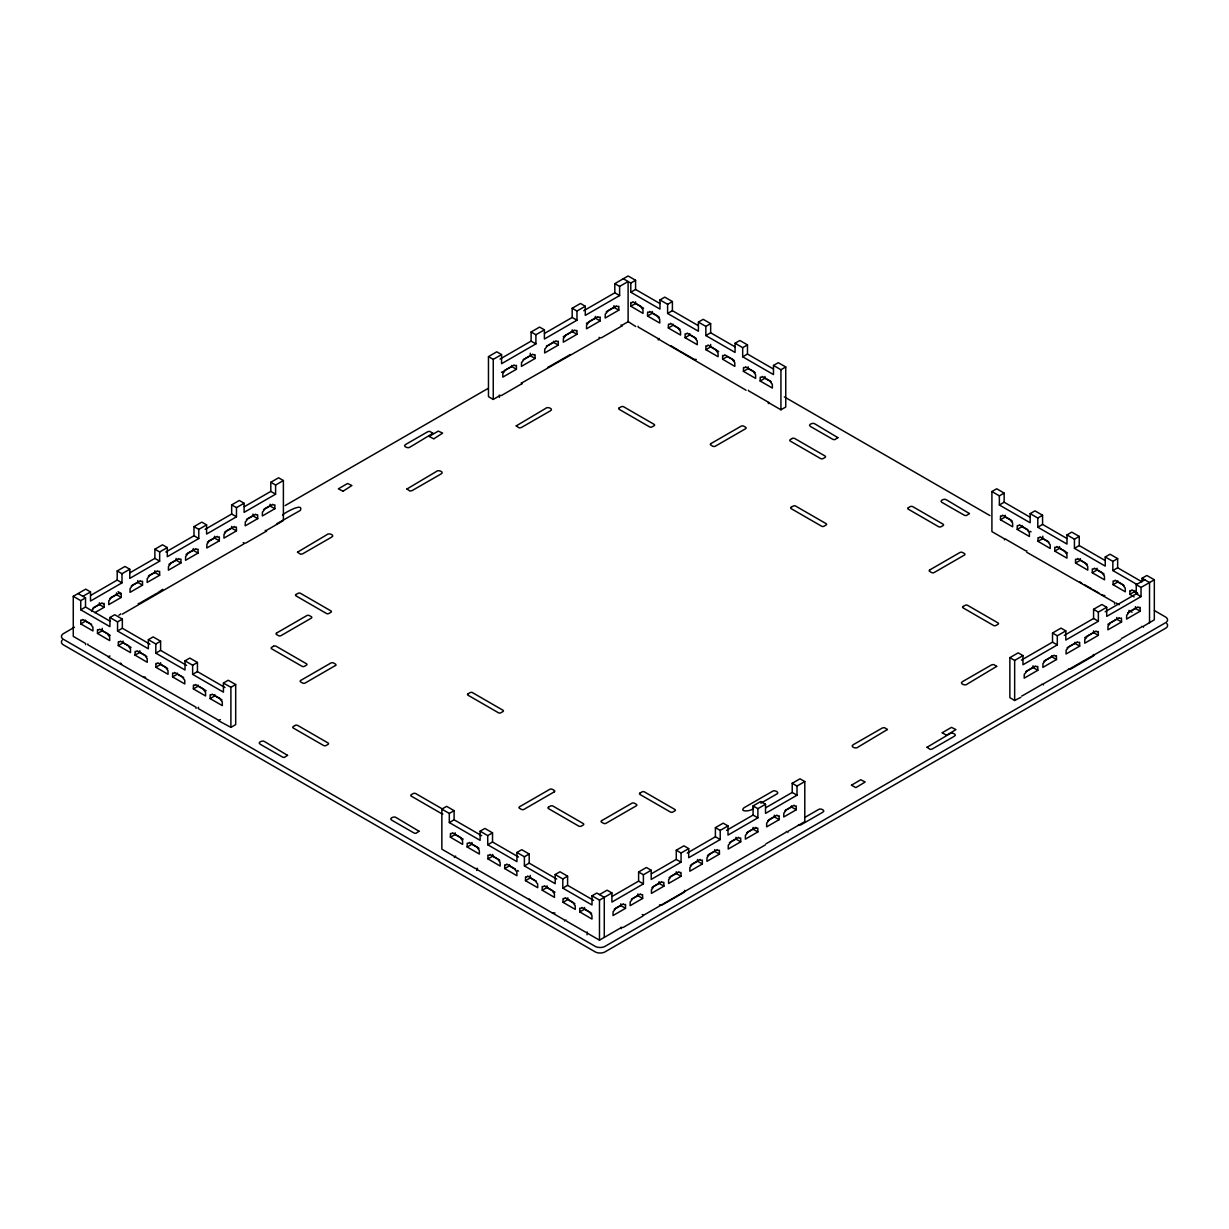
<?xml version="1.0" encoding="UTF-8"?>
<svg xmlns="http://www.w3.org/2000/svg" width="1229" height="1229" viewBox="0 0 1229 1229"><rect width="100%" height="100%" fill="white"/><g stroke="black" fill="none" stroke-linecap="round" stroke-linejoin="round"><path stroke-width="1.5" d="M92.805 608.294L99.334 604.53L99.334 602.794M94.848 612.656L104.127 607.295L104.127 603.393A4.025 2.32 -60 0 1 103.497 603.623L102.56 603.5A4.317 2.489 -60 0 1 102.053 602.901L93.742 607.525A4.255 2.458 -60 0 1 93.158 608.939L92.236 610.122A4.025 2.32 -60 0 1 91.683 610.567L91.591 611.443M109.934 598.4L116.463 594.652L116.463 592.9M121.256 593.515L121.164 593.546A4.025 2.32 -60 0 1 120.611 593.745L119.689 593.622A4.317 2.489 -60 0 1 119.182 593.008L110.871 597.647A4.255 2.458 -60 0 1 110.287 599.045L109.366 600.228A4.025 2.32 -60 0 1 108.813 600.674L108.736 604.637L121.256 597.417L121.256 593.515L118.045 591.656M131.211 586.125L137.725 582.362L137.74 580.61M142.533 585.127L142.518 581.225A4.025 2.32 -60 0 1 141.888 581.455L140.966 581.332A4.317 2.489 -60 0 1 140.459 580.733L132.148 585.357A4.255 2.458 -60 0 1 131.564 586.755L130.643 587.954A4.025 2.32 -60 0 1 130.09 588.399L130.013 592.363L142.533 585.127L137.725 582.362M148.34 576.232L154.854 572.468L154.869 570.732M159.647 575.249L159.647 571.331A4.025 2.32 -60 0 1 159.017 571.562L158.095 571.439A4.317 2.489 -60 0 1 157.573 570.84L149.262 575.479A4.255 2.458 -60 0 1 148.694 576.877L147.772 578.06A4.025 2.32 -60 0 1 147.219 578.506L147.127 582.469L159.647 575.249L154.854 572.468M168.941 564.341L176.131 560.194L176.146 558.442M180.924 562.959L180.924 559.057A4.025 2.32 -60 0 1 180.294 559.287L179.373 559.164A4.317 2.489 -60 0 1 178.85 558.565L170.539 563.189A4.255 2.458 -60 0 1 169.971 564.587L169.049 565.786A4.025 2.32 -60 0 1 168.496 566.231L168.404 570.195L180.924 562.959L176.131 560.194M186.055 554.463L193.26 550.3L193.276 548.564M198.053 553.065L198.053 549.163A4.025 2.32 -60 0 1 197.423 549.394L196.502 549.271A4.317 2.489 -60 0 1 195.979 548.672L187.714 553.158A4.255 2.458 -60 0 1 187.1 554.709L186.163 555.892A4.025 2.32 -60 0 1 185.625 556.338L185.533 560.301L198.053 553.065L193.26 550.3M207.332 542.173L214.537 538.025L214.553 536.274M219.33 540.791L219.33 536.889A4.025 2.32 -60 0 1 218.701 537.119L217.763 536.996A4.317 2.489 -60 0 1 217.256 536.382L208.991 540.868A4.255 2.458 -60 0 1 208.362 542.419L207.44 543.602A4.025 2.32 -60 0 1 206.902 544.048L206.81 548.011L219.33 540.791L214.537 538.025M224.461 532.28L231.667 528.132L231.667 526.381M236.46 530.897L236.367 527.041A4.025 2.32 -60 0 1 235.814 527.226L234.893 527.103A4.317 2.489 -60 0 1 234.386 526.504L226.075 531.128A4.255 2.458 -60 0 1 225.491 532.526L224.569 533.724A4.025 2.32 -60 0 1 224.016 534.169L223.939 538.133L236.46 530.897L231.667 528.132M246.415 519.606L252.944 515.842L252.944 514.106M257.737 518.623L257.644 514.751A4.025 2.32 -60 0 1 257.091 514.936L256.17 514.813A4.317 2.489 -60 0 1 255.663 514.214L247.352 518.853A4.255 2.458 -60 0 1 246.768 520.251L245.846 521.434A4.025 2.32 -60 0 1 245.293 521.879L245.216 525.843L257.737 518.623L252.944 515.842M263.544 509.728L270.057 505.964L270.073 504.213M274.85 508.729L274.85 504.827A4.025 2.32 -60 0 1 274.221 505.058L273.299 504.935A4.317 2.489 -60 0 1 272.777 504.336L264.512 508.806A4.255 2.458 -60 0 1 263.897 510.358L262.975 511.556A4.025 2.32 -60 0 1 262.422 512.001L262.33 515.965L274.85 508.729L270.057 505.964M614.223 909.322L620.737 905.558L620.753 903.822M625.53 908.339L625.53 904.421A4.025 2.32 -60 0 1 624.9 904.652L623.979 904.529A4.255 2.458 -60 0 1 623.395 903.807L615.145 908.569A4.255 2.458 -60 0 1 614.577 909.967L613.655 911.15A4.025 2.32 -60 0 1 613.102 911.595L613.01 915.559L625.53 908.339L620.737 905.558M631.353 899.444L637.866 895.68L637.866 893.929M642.659 898.445L642.567 894.574A4.025 2.32 -60 0 1 642.03 894.773L641.092 894.651A4.255 2.458 -60 0 1 640.524 893.913L632.274 898.676A4.255 2.458 -60 0 1 631.691 900.074L630.769 901.272A4.025 2.32 -60 0 1 630.216 901.717L630.139 905.681L642.659 898.445L637.866 895.68M651.938 887.553L659.143 883.39L659.143 881.654M663.937 886.155L663.844 882.299A4.025 2.32 -60 0 1 663.291 882.483L662.37 882.361A4.255 2.458 -60 0 1 661.801 881.623L653.551 886.401A4.255 2.458 -60 0 1 652.968 887.799L652.046 888.982A4.025 2.32 -60 0 1 651.493 889.427L651.416 893.391L663.937 886.155L659.143 883.39M669.068 877.66L676.257 873.512L676.273 871.76M681.066 876.277L680.974 872.406A4.025 2.32 -60 0 1 680.42 872.605L679.499 872.482A4.255 2.458 -60 0 1 678.93 871.745L670.711 876.354A4.255 2.458 -60 0 1 670.097 877.905L669.175 879.088A4.025 2.32 -60 0 1 668.622 879.534L668.545 883.497L681.066 876.277L676.257 873.512M690.345 865.385L697.534 861.222L697.55 859.47M702.343 863.987L702.327 860.085A4.025 2.32 -60 0 1 701.698 860.315L700.776 860.192A4.255 2.458 -60 0 1 700.207 859.455L691.958 864.217A4.255 2.458 -60 0 1 691.374 865.615L690.452 866.814A4.025 2.32 -60 0 1 689.899 867.259L689.822 871.223L702.343 863.987L697.534 861.222M707.474 855.492L714.663 851.328L714.679 849.592M719.457 854.109L719.38 850.238A4.025 2.32 -60 0 1 718.827 850.422L717.905 850.299A4.255 2.458 -60 0 1 717.321 849.577L709.072 854.339A4.255 2.458 -60 0 1 708.503 855.737L707.581 856.92A4.025 2.32 -60 0 1 707.028 857.366L706.936 861.329L719.457 854.109L714.663 851.328M729.427 842.817L735.941 839.054L735.956 837.302M740.734 841.819L740.657 837.948A4.025 2.32 -60 0 1 740.104 838.147L739.182 838.024A4.255 2.458 -60 0 1 738.598 837.287L730.349 842.049A4.255 2.458 -60 0 1 729.78 843.447L728.858 844.646A4.025 2.32 -60 0 1 728.305 845.091L728.213 849.055L740.734 841.819L735.941 839.054M746.556 832.924L753.07 829.16L753.085 827.424M756.311 828.131A4.255 2.458 -60 0 1 755.727 827.394L747.478 832.171A4.255 2.458 -60 0 1 746.894 833.569L745.972 834.752A4.025 2.32 -60 0 1 745.435 835.198L745.342 839.161L757.863 831.925L757.786 828.069A4.025 2.32 -60 0 1 757.233 828.254L756.311 828.131M767.833 820.649L774.347 816.886L774.347 815.134M779.14 819.651L779.14 815.749A4.025 2.32 -60 0 1 778.51 815.979L777.573 815.856A4.255 2.458 -60 0 1 777.005 815.119L768.755 819.881A4.255 2.458 -60 0 1 768.171 821.279L767.249 822.462A4.025 2.32 -60 0 1 766.696 822.908L766.619 826.871L779.14 819.651L774.347 816.886M784.947 810.756L791.476 806.992L791.476 805.932M796.269 809.757L796.177 805.901A4.025 2.32 -60 0 1 795.624 806.086L794.702 805.963A4.255 2.458 -60 0 1 794.134 805.225L785.884 809.988A4.255 2.458 -60 0 1 785.3 811.386L784.379 812.584A4.025 2.32 -60 0 1 783.825 813.03L783.749 816.993L796.269 809.757L791.476 806.992M503.798 371.02L511.633 366.488L511.648 365.428M516.426 369.253L516.426 365.351A4.732 2.735 -60 0 1 515.734 365.612L514.736 365.535A4.286 2.473 -60 0 1 514.168 364.967L505.042 370.236A4.286 2.473 -60 0 1 504.489 371.465L503.475 372.694A4.732 2.735 -60 0 1 502.876 373.17L502.784 377.134L516.426 369.253L511.633 366.488M523.201 359.82L530.298 355.719L530.313 353.261M535.107 358.484L535.014 354.613A4.732 2.735 -60 0 1 534.415 354.843L533.401 354.766A4.286 2.473 -60 0 1 532.833 354.182L523.708 359.452A4.286 2.473 -60 0 1 523.155 360.681L522.141 361.925A4.732 2.735 -60 0 1 521.542 362.386L521.449 366.365L535.107 358.484L530.298 355.719M546.398 346.424L553.496 342.323L553.511 341.263M558.289 345.088L558.289 341.186A4.732 2.735 -60 0 1 557.597 341.447L556.583 341.37A4.286 2.473 -60 0 1 556.03 340.802L546.905 346.071A4.286 2.473 -60 0 1 546.337 347.285L545.338 348.529A4.732 2.735 -60 0 1 544.739 349.005L544.647 352.969L558.289 345.088L553.496 342.323M565.063 335.655L572.161 331.553L572.176 329.802M576.954 334.319L576.954 330.417A4.732 2.735 -60 0 1 576.263 330.678L575.264 330.601A4.286 2.473 -60 0 1 574.696 330.017L565.57 335.287A4.286 2.473 -60 0 1 565.002 336.516L564.003 337.76A4.732 2.735 -60 0 1 563.404 338.221L563.312 342.2L576.954 334.319L572.161 331.553M588.245 322.259L595.358 318.157L595.358 316.406M600.151 320.923L600.136 317.021A4.732 2.735 -60 0 1 599.46 317.282L598.446 317.205A4.286 2.473 -60 0 1 597.893 316.636L588.768 321.906A4.286 2.473 -60 0 1 588.199 323.119L587.185 324.364A4.732 2.735 -60 0 1 586.586 324.84L586.494 328.804L600.151 320.923L595.358 318.157M606.174 311.905L614.024 307.388L614.024 305.637M618.817 310.154L618.817 306.236A4.732 2.735 -60 0 1 618.126 306.513L617.112 306.436A4.286 2.473 -60 0 1 616.559 305.852L607.433 311.121A4.286 2.473 -60 0 1 606.865 312.35L605.866 313.595A4.732 2.735 -60 0 1 605.267 314.056L605.175 318.034L618.817 310.154L614.024 307.388M1025.938 671.618L1033.051 667.516L1033.051 665.78M1037.844 670.297L1037.752 666.425A4.732 2.735 -60 0 1 1037.153 666.656L1036.139 666.579A4.286 2.473 -60 0 1 1035.586 665.995L1026.461 671.264A4.286 2.473 -60 0 1 1025.892 672.493L1024.878 673.722A4.732 2.735 -60 0 1 1024.279 674.199L1024.187 678.162L1037.844 670.297L1033.051 667.516M1043.867 661.279L1051.717 656.747L1051.717 655.687M1056.51 659.512L1056.418 655.656A4.732 2.735 -60 0 1 1055.819 655.871L1054.805 655.794A4.286 2.473 -60 0 1 1054.252 655.226L1045.126 660.495A4.286 2.473 -60 0 1 1044.558 661.709L1043.559 662.953A4.732 2.735 -60 0 1 1042.96 663.43L1042.868 667.393L1056.51 659.512L1051.717 656.747M1067.049 647.883L1074.899 643.351L1074.914 642.291M1079.692 646.131L1079.6 642.26A4.732 2.735 -60 0 1 1079.001 642.49L1078.002 642.414A4.286 2.473 -60 0 1 1077.434 641.83L1068.308 647.099A4.286 2.473 -60 0 1 1067.755 648.328L1066.741 649.557A4.732 2.735 -60 0 1 1066.142 650.033L1066.05 653.997L1079.692 646.131L1074.899 643.351M1084.669 637.713L1093.564 632.582L1093.58 630.83M1086.421 637.544L1085.407 638.788A4.732 2.735 -60 0 1 1084.808 639.264L1084.715 643.228L1098.357 635.347L1098.265 631.491A4.732 2.735 -60 0 1 1097.666 631.706L1096.667 631.629A4.286 2.473 -60 0 1 1096.099 631.061L1086.974 636.315A4.286 2.473 -60 0 1 1086.421 637.544M1107.867 624.332L1116.762 619.186L1116.777 617.45M1121.555 621.966L1121.462 618.095A4.732 2.735 -60 0 1 1120.863 618.31L1119.849 618.248A4.286 2.473 -60 0 1 1119.296 617.665L1110.171 622.934A4.286 2.473 -60 0 1 1109.603 624.163L1108.604 625.392A4.732 2.735 -60 0 1 1108.005 625.868L1107.913 629.832L1121.555 621.966L1116.762 619.186M1127.577 612.948L1135.427 608.416L1135.442 606.665M1140.22 611.182L1140.128 607.326A4.732 2.735 -60 0 1 1139.529 607.541L1138.515 607.464A4.286 2.473 -60 0 1 1137.962 606.896L1128.836 612.15A4.286 2.473 -60 0 1 1128.268 613.379L1127.27 614.623A4.732 2.735 -60 0 1 1126.67 615.099L1126.578 619.063L1140.22 611.182L1135.427 608.416M162.72 589.336L157.988 592.608M621.982 326.253L621.982 325.27L628.111 321.721L628.111 281.518L619.616 286.418L619.616 295.559L585.281 315.377L585.281 306.251L576.969 311.045L576.969 320.216L544.401 339.02L544.401 329.848L535.905 334.749L535.905 343.89L501.57 363.707L501.57 354.582L496.777 351.801L488.466 356.61L488.466 396.66L493.259 399.425L499.42 395.846L499.42 397.351M1143.385 627.282L1143.385 626.298L1154.323 619.831L1154.323 579.781L1141.034 587.447L1141.034 596.587L1106.699 616.405L1106.699 607.28L1098.373 612.073L1098.373 621.244L1065.804 640.048L1065.804 630.876L1057.309 635.792L1057.309 644.918L1022.974 664.751L1022.974 655.61L1018.18 652.845L1009.869 657.638L1009.869 697.688L1014.662 700.469L1020.838 697.35M85.677 644.672L85.677 643.535L73.264 636.376L73.264 596.326L85.692 589.137L90.5 591.917L90.5 601.042L121.994 582.853L121.994 573.728L117.201 570.963L117.201 580.088L90.669 595.404M117.201 570.963L124.989 566.461L129.782 569.227L129.782 578.398L159.662 561.146L159.662 551.975L154.869 549.209L154.869 558.381L129.967 572.745M154.869 549.209L162.505 544.8L167.298 547.566L167.298 556.706L198.791 538.517L198.791 529.376L193.998 526.611L193.998 535.752L165.823 552.021M193.998 526.611L201.802 522.11L206.595 524.891L206.595 534.047L236.475 516.794L236.475 507.638L231.667 504.873L231.667 514.029L205.12 529.361M231.667 504.873L239.302 500.464L244.095 503.229L244.095 512.37L275.603 494.181L275.603 485.04L270.81 482.275L270.81 491.4L244.279 506.717M270.81 482.275L278.599 477.774L283.392 480.539L283.392 520.589L266.463 530.375L266.463 531.496M500.049 359.052L531.112 341.124L531.112 331.984L539.608 327.083L544.401 329.848M544.493 333.428L572.176 317.451L572.176 308.279L580.487 303.471L585.281 306.251M583.76 310.722L614.823 292.794L614.823 283.653L628.111 275.972L635.577 280.289L635.577 289.46L659.912 303.502M82.865 596.326L90.5 591.917M121.994 573.728L129.782 569.227M159.662 551.975L167.298 547.566M198.791 529.376L206.595 524.891M236.475 507.638L244.095 503.229M275.603 485.04L283.392 480.539M488.466 356.61L493.259 359.375L501.57 354.582M73.264 596.326L80.73 600.628L85.523 597.862L85.523 607.018L109.857 621.075M623.318 278.753L630.784 283.054L635.577 280.289M80.73 600.628L80.73 609.799L85.523 607.018M630.784 283.054L630.784 292.225L635.577 289.46M501.524 372.326L502.738 371.634M563.266 336.685L564.311 336.07M586.448 323.288L587.508 322.689M74.477 627.205L62.925 633.934A7.266 4.194 0 0 0 62.925 639.034L595.696 946.637A7.266 4.194 0 0 0 604.545 946.637L1166.075 622.427A7.266 4.194 0 0 0 1166.075 617.327L1154.43 610.552M285.159 505.565L488.067 388.425M80.745 623.886L92.974 630.953L92.897 626.99A3.856 2.228 60 0 1 92.359 626.56L91.453 625.377A4.271 2.473 60 0 1 90.9 623.994L82.773 619.462A4.332 2.504 60 0 1 82.266 620.077L81.36 620.215A3.856 2.228 60 0 1 80.822 620.03L80.745 623.886L85.538 621.121L91.653 624.655M630.784 306.205L630.8 302.411A3.856 2.228 60 0 0 631.414 302.641L632.321 302.503A4.271 2.473 60 0 0 632.874 301.766L640.939 306.42A4.271 2.473 60 0 0 641.507 307.803L642.414 308.986A3.856 2.228 60 0 0 642.951 309.431L643.028 313.395L630.784 306.205L635.593 303.548L641.968 307.235M283.131 515.197C278.215 516.395 304.669 500.725 300.337 510.419L276.986 523.631M80.73 609.799L109.934 626.652L109.934 617.496L114.727 614.715L122.347 619.124L122.347 628.249L149.907 644.165M630.784 292.225L659.988 309.078L659.988 299.922L664.781 297.141L672.401 301.551L672.401 310.676L698.333 325.654M118.86 615.191L120.258 614.377A1.782 1.029 0 0 0 120.596 613.824M140.797 602.533L156.82 593.284M570.364 354.52L547.566 367.548M343.306 491.047L351.924 485.501L347.561 483.489L338.344 488.85L343.014 491.231M434.052 438.661L442.67 433.115L438.292 431.102L429.09 436.464L433.76 438.845M97.475 633.442L97.49 629.647A3.856 2.228 60 0 0 98.105 629.878L99.011 629.74A4.332 2.504 60 0 0 99.503 629.125L107.63 633.657A4.271 2.473 60 0 0 108.198 635.04L109.104 636.223A3.856 2.228 60 0 0 109.642 636.668L109.719 640.632L97.475 633.442L102.284 630.784L108.644 634.471M109.934 617.496L117.554 621.889L122.347 619.124M647.529 315.991L659.773 323.058L659.696 319.094A3.856 2.228 60 0 1 659.159 318.649L658.252 317.481A4.271 2.473 60 0 1 657.684 316.083L649.619 311.429A4.271 2.473 60 0 1 649.066 312.166L648.159 312.304A3.856 2.228 60 0 1 647.622 312.12L647.529 315.991L652.338 313.226L659.374 317.282M659.988 299.922L667.608 304.316L672.401 301.551M117.554 621.889L117.554 631.015L122.347 628.249M667.608 304.316L667.608 313.456L672.401 310.676M118.276 645.563L130.52 652.63L130.443 648.666A3.856 2.228 60 0 1 129.905 648.236L128.999 647.053A4.271 2.473 60 0 1 128.43 645.655L120.304 641.139A4.332 2.504 60 0 1 119.812 641.753L118.906 641.876A3.856 2.228 60 0 1 118.368 641.692L118.276 645.563L123.084 642.798L129.444 646.469M668.33 327.989L680.574 335.056L680.497 331.093A3.856 2.228 60 0 1 679.96 330.662L679.053 329.48A4.271 2.473 60 0 1 678.485 328.097L670.466 323.335A4.271 2.473 60 0 1 669.851 324.179L668.96 324.318A3.856 2.228 60 0 1 668.422 324.133L668.33 327.989L673.123 325.224L678.992 328.619M109.934 655.994L109.857 656.04A1.782 1.029 0 0 1 107.369 656.056L88.089 644.902A1.782 1.029 0 0 1 87.827 643.981M117.554 631.015L148.356 648.804L148.356 639.664L153.149 636.899L160.6 641.2L160.6 650.371L186.562 665.365M667.608 313.456L698.41 331.231L698.41 322.09L703.203 319.325L710.654 323.626L710.654 332.798L735.003 346.855M135.006 655.118L135.113 651.37A3.856 2.228 60 0 0 135.651 651.554L136.542 651.416A4.332 2.504 60 0 0 137.049 650.802L145.176 655.334A4.271 2.473 60 0 0 145.744 656.716L146.635 657.899A3.856 2.228 60 0 0 147.173 658.329L147.265 662.293L135.006 655.118L139.814 652.461L146.85 656.532M685.075 337.668L697.319 344.734L697.227 340.771A3.856 2.228 60 0 1 696.689 340.325L695.798 339.143A4.271 2.473 60 0 1 695.23 337.76L687.165 333.105A4.271 2.473 60 0 1 686.596 333.842L685.69 333.981A3.856 2.228 60 0 1 685.152 333.796L685.075 337.668L689.868 334.887L696.244 338.574M148.356 639.664L155.806 643.981L160.6 641.2M698.41 322.09L705.861 326.407L710.654 323.626M155.806 643.981L155.806 653.137L160.6 650.371M705.861 326.407L705.861 335.563L710.654 332.798M155.822 667.239L168.066 674.306L167.974 670.343A3.856 2.228 60 0 1 167.436 669.913L166.529 668.73A4.271 2.473 60 0 1 165.976 667.332L157.85 662.815A4.332 2.504 60 0 1 157.343 663.414L156.436 663.552A3.856 2.228 60 0 1 155.899 663.368L155.822 667.239L160.615 664.474L166.483 667.854M705.876 349.666L718.12 356.733L718.028 352.769A3.856 2.228 60 0 1 717.49 352.339L716.584 351.156A4.271 2.473 60 0 1 716.031 349.773L707.996 345.011A4.271 2.473 60 0 1 707.397 345.856L706.491 345.994A3.856 2.228 60 0 1 705.953 345.795L705.876 349.666L710.669 346.901L717.045 350.572M155.806 653.137L185.011 670.005L185.011 660.833L189.819 658.068L197.439 662.462L197.439 671.602L224.984 687.503M705.861 335.563L735.065 352.431L735.065 343.26L739.873 340.494L747.478 344.888L747.478 354.029L773.41 369.007M172.567 676.902L184.796 683.969L184.719 680.006A3.856 2.228 60 0 1 184.181 679.576L183.275 678.393A4.271 2.473 60 0 1 182.722 676.995L174.595 672.478A4.332 2.504 60 0 1 174.088 673.093L173.181 673.215A3.856 2.228 60 0 1 172.644 673.031L172.567 676.902L177.36 674.137L183.735 677.809M185.011 660.833L192.63 665.227L197.439 662.462M722.606 359.221L722.621 355.427A3.856 2.228 60 0 0 723.236 355.657L724.142 355.519A4.271 2.473 60 0 0 724.711 354.782L732.776 359.436A4.271 2.473 60 0 0 733.329 360.819L734.235 362.002A3.856 2.228 60 0 0 734.773 362.432L734.85 366.396L722.606 359.221L727.414 356.564L734.45 360.635M735.065 343.26L742.685 347.669L747.478 344.888M192.63 665.227L192.63 674.368L197.439 671.602M742.685 347.669L742.685 356.794L747.478 354.029M193.368 688.916L205.596 695.983L205.52 692.019A3.856 2.228 60 0 1 204.982 691.574L204.075 690.406A4.271 2.473 60 0 1 203.507 689.008L195.396 684.492A4.332 2.504 60 0 1 194.889 685.091L193.982 685.229A3.856 2.228 60 0 1 193.445 685.045L193.368 688.916L198.161 686.151L204.536 689.822M743.407 371.342L755.651 378.409L755.574 374.446A3.856 2.228 60 0 1 755.036 374.015L754.13 372.833A4.271 2.473 60 0 1 753.561 371.435L745.496 366.78A4.271 2.473 60 0 1 744.943 367.517L744.037 367.655A3.856 2.228 60 0 1 743.499 367.471L743.407 371.342L748.215 368.577L755.251 372.633M192.63 674.368L223.432 692.142L223.432 683.017L228.225 680.251L235.691 684.553L235.691 724.603L230.898 727.368L218.347 720.64M742.685 356.794L773.487 374.584L773.487 365.443L778.28 362.678L785.746 366.979L785.746 407.029L780.937 409.795L768.402 402.559L768.402 403.604M210.098 698.579L222.341 705.646L222.265 701.682A3.856 2.228 60 0 1 221.727 701.252L220.821 700.069A4.271 2.473 60 0 1 220.252 698.671L212.125 694.155A4.332 2.504 60 0 1 211.634 694.754L210.727 694.892A3.856 2.228 60 0 1 210.19 694.708L210.098 698.579L214.906 695.814L221.942 699.869M760.152 381.005L772.396 388.072L772.319 384.109A3.856 2.228 60 0 1 771.781 383.678L770.875 382.496A4.271 2.473 60 0 1 770.306 381.113L762.241 376.443A4.271 2.473 60 0 1 761.673 377.195L760.782 377.334A3.856 2.228 60 0 1 760.244 377.134L760.152 381.005L764.945 378.24L771.075 381.773M223.432 683.017L230.898 687.318L235.691 684.553M773.487 365.443L780.937 369.745L785.746 366.979M220.375 719.61L220.083 719.779A1.782 1.029 0 0 1 217.856 719.825L198.545 708.703A1.782 1.029 0 0 1 198.576 707.259M454.392 857.443L454.392 856.413L441.856 849.162L441.856 809.112L446.649 806.347L454.1 810.648L454.1 819.789L481.66 835.705M1004.446 539.869L1004.446 538.84L991.911 531.604L991.911 491.554L996.704 488.773L1004.154 493.09L1004.154 502.215L1030.086 517.194M441.856 809.112L449.307 813.429L454.1 810.648M991.911 491.554L999.361 495.855L1004.154 493.09M449.307 813.429L449.307 822.554L454.1 819.789M999.361 495.855L999.361 504.996L1004.154 502.215M450.382 837.195L450.475 833.446A3.856 2.228 60 0 0 451.012 833.631L451.919 833.492A4.271 2.473 60 0 0 452.487 832.755L460.614 837.61A4.332 2.504 60 0 0 461.121 838.808L462.012 839.975A3.856 2.228 60 0 0 462.55 840.421L462.642 844.384L450.382 837.195L455.191 834.537L461.566 838.224M1000.452 519.744L1012.696 526.811L1012.604 522.847A3.856 2.228 60 0 1 1012.066 522.402L1011.16 521.234A4.271 2.473 60 0 1 1010.607 519.836L1002.541 515.181A4.271 2.473 60 0 1 1001.973 515.919L1001.067 516.057A3.856 2.228 60 0 1 1000.529 515.873L1000.452 519.744L1005.245 516.979L1011.114 520.359M449.307 822.554L480.109 840.344L480.109 831.203L484.902 828.438L492.522 832.832L492.522 842.003L518.484 856.982M999.361 504.996L1030.163 522.771L1030.163 513.63L1034.956 510.865L1042.576 515.258L1042.576 524.43L1066.91 538.486M467.143 846.981L479.387 854.047L479.295 850.084A3.856 2.228 60 0 1 478.757 849.638L477.851 848.471A4.332 2.504 60 0 1 477.359 847.273L469.232 842.418A4.271 2.473 60 0 1 468.664 843.155L467.757 843.294A3.856 2.228 60 0 1 467.22 843.109L467.143 846.981L471.936 844.215L478.972 848.271M1017.197 529.407L1029.426 536.474L1029.349 532.51A3.856 2.228 60 0 1 1028.811 532.08L1027.905 530.897A4.271 2.473 60 0 1 1027.352 529.499L1019.317 524.752A4.271 2.473 60 0 1 1018.718 525.582L1017.812 525.72A3.856 2.228 60 0 1 1017.274 525.536L1017.197 529.407L1021.99 526.642L1028.105 530.175M480.109 831.203L487.729 835.597L492.522 832.832M1030.163 513.63L1037.783 518.039L1042.576 515.258M487.729 835.597L487.729 844.769L492.522 842.003M1037.783 518.039L1037.783 527.195L1042.576 524.43M487.928 858.871L487.944 855.077A3.856 2.228 60 0 0 488.558 855.307L489.465 855.169A4.271 2.473 60 0 0 490.033 854.432L498.144 859.286A4.332 2.504 60 0 0 498.651 860.469L499.558 861.652A3.856 2.228 60 0 0 500.095 862.082L500.172 866.046L487.928 858.871L492.737 856.214L498.605 859.609M1037.983 541.298L1038.075 537.549A3.856 2.228 60 0 0 1038.613 537.734L1039.519 537.595A4.271 2.473 60 0 0 1040.072 536.858L1048.137 541.513A4.271 2.473 60 0 0 1048.706 542.911L1049.612 544.078A3.856 2.228 60 0 0 1050.15 544.524L1050.227 548.487L1037.983 541.298L1042.791 538.64L1048.905 542.173M487.729 844.769L516.933 861.637L516.933 852.465L521.726 849.7L529.192 854.001L529.192 863.142L556.737 879.042M1037.783 527.195L1066.987 544.063L1066.987 534.892L1071.78 532.126L1079.246 536.428L1079.246 545.568L1105.178 560.532M516.933 852.465L524.399 856.767L529.192 854.001M1066.987 534.892L1074.438 539.208L1079.246 536.428M504.673 868.534L504.766 864.786A3.856 2.228 60 0 0 505.303 864.97L506.21 864.832A4.271 2.473 60 0 0 506.763 864.095L514.89 868.949A4.332 2.504 60 0 0 515.397 870.147L516.303 871.315A3.856 2.228 60 0 0 516.841 871.76L516.917 875.724L504.673 868.534L509.482 865.877L515.596 869.41M1054.728 551.084L1066.972 558.15L1066.895 554.187A3.856 2.228 60 0 1 1066.357 553.741L1065.451 552.574A4.271 2.473 60 0 1 1064.882 551.176L1056.817 546.521A4.271 2.473 60 0 1 1056.264 547.258L1055.358 547.397A3.856 2.228 60 0 1 1054.82 547.212L1054.728 551.084L1059.536 548.318L1065.896 551.99M524.399 856.767L524.399 865.907L529.192 863.142M1074.438 539.208L1074.438 548.334L1079.246 545.568M525.474 880.655L537.718 887.722L537.641 883.759A3.856 2.228 60 0 1 537.104 883.328L536.197 882.145A4.332 2.504 60 0 1 535.69 880.963L527.61 876A4.271 2.473 60 0 1 526.995 876.845L526.104 876.984A3.856 2.228 60 0 1 525.566 876.799L525.474 880.655L530.267 877.89L536.397 881.423M1075.529 562.974L1075.529 559.18A3.856 2.228 60 0 0 1076.158 559.41L1077.05 559.272A4.271 2.473 60 0 0 1077.618 558.534L1085.683 563.189A4.271 2.473 60 0 0 1086.252 564.572L1087.143 565.755A3.856 2.228 60 0 0 1087.696 566.185L1087.773 570.148L1075.529 562.974L1080.322 560.316L1087.358 564.388M524.399 865.907L555.185 883.682L555.185 874.556L559.978 871.776L567.598 876.185L567.598 885.341L593.561 900.335M1074.438 548.334L1105.24 566.108L1105.24 556.983L1110.033 554.218L1117.653 558.611L1117.653 567.783L1141.987 581.824L1142.064 578.244L1146.857 575.479L1154.323 579.781M542.204 890.211L542.219 886.416A3.856 2.228 60 0 0 542.849 886.647L543.74 886.508A4.271 2.473 60 0 0 544.309 885.771L552.436 890.626A4.332 2.504 60 0 0 552.942 891.808L553.833 892.991A3.856 2.228 60 0 0 554.371 893.422L554.463 897.385L542.204 890.211L547.013 887.553L553.388 891.24M1092.274 572.76L1104.518 579.827L1104.425 575.863A3.856 2.228 60 0 1 1103.888 575.418L1102.981 574.25A4.271 2.473 60 0 1 1102.428 572.852L1094.363 568.197A4.271 2.473 60 0 1 1093.795 568.935L1092.888 569.073A3.856 2.228 60 0 1 1092.351 568.889L1092.274 572.76L1097.067 569.979L1104.103 574.051M555.185 874.556L562.805 878.95L567.598 876.185M1105.24 556.983L1112.859 561.376L1117.653 558.611M562.805 878.95L562.805 888.121L567.598 885.341M1112.859 561.376L1112.859 570.548L1117.653 567.783M563.02 902.332L575.264 909.399L575.172 905.435A3.856 2.228 60 0 1 574.634 905.005L573.728 903.822A4.332 2.504 60 0 1 573.236 902.624L565.14 897.677A4.271 2.473 60 0 1 564.541 898.507L563.635 898.645A3.856 2.228 60 0 1 563.097 898.46L563.02 902.332L567.813 899.567L574.849 903.622M1113.059 584.651L1113.151 580.902A3.856 2.228 60 0 0 1113.689 581.087L1114.595 580.948A4.271 2.473 60 0 0 1115.164 580.211L1123.229 584.866A4.271 2.473 60 0 0 1123.782 586.248L1124.689 587.431A3.856 2.228 60 0 0 1125.226 587.861L1125.318 591.825L1113.059 584.651L1117.868 581.993L1123.982 585.526M554.97 913.024L552.082 912.748M562.805 888.121L592.009 904.974L592.009 895.818L596.802 893.037L604.269 897.354L604.269 937.404M599.475 894.574L607.111 890.18L611.904 892.945L611.904 902.086L643.397 883.897L643.397 874.756L651.201 870.255L651.201 879.426L681.066 862.174L681.066 853.003L688.701 848.609L688.701 857.734L720.209 839.545L720.209 830.42L727.998 825.919L727.998 835.09L757.878 817.838L757.878 808.667L765.513 804.258L765.513 813.398L797.006 795.209L797.006 786.068L804.795 781.567L804.795 821.617L787.866 831.403L787.866 832.54M612.073 896.433L638.604 881.116L638.604 871.991L646.393 867.49L651.201 870.255M651.385 873.788L676.273 859.409L676.273 850.238L683.908 845.829L688.701 848.609M687.226 853.049L715.401 836.78L715.401 827.639L723.205 823.153L727.998 825.919M726.523 830.405L753.085 815.057L753.085 805.901L760.705 801.492L765.513 804.258M765.682 807.76L792.213 792.444L792.213 783.303L800.002 778.802L804.795 781.567M1021.453 660.081L1052.516 642.152L1052.516 633.012L1061.011 628.111L1065.804 630.876M1064.268 635.393L1093.58 618.479L1093.58 609.307L1101.906 604.514L1106.699 607.28M1105.163 611.75L1136.241 593.822L1136.241 584.681L1144.737 579.781M753.515 807.438C754.283 811.079 738.23 812.861 743.991 807.776L772.058 791.584C774.147 789.156 780.922 792.828 776.052 794.426L760.874 803.182M592.009 895.818L599.475 900.12L611.904 892.945M1009.869 657.638L1014.662 660.419L1022.974 655.61M579.75 911.887L579.842 908.139A3.856 2.228 60 0 0 580.38 908.323L581.286 908.185A4.271 2.473 60 0 0 581.855 907.432L589.966 912.302A4.332 2.504 60 0 0 590.473 913.485L591.379 914.668A3.856 2.228 60 0 0 591.917 915.098L591.994 919.062L579.75 911.887L584.558 909.23L591.595 913.285M1134.075 596.895L1129.804 594.314L1134.613 591.656L1137.777 593.484M804.611 817.562L818.468 809.558C820.204 807.73 826.318 810.664 822.693 812.277L800.847 824.889L798.312 825.197M587.063 934.808L587.063 933.011L599.475 940.17L621.198 927.618L621.198 928.663M1104.886 595.527L1103.458 595.481M696.275 359.529L694.016 359.237L679.96 351.125M139.891 603.055L138.17 603.639M145.636 677.379L143.378 676.795M1103.104 595.358L1101.491 594.498M1142.064 578.244L1149.53 582.546L1149.53 622.765M1112.859 570.548L1137.194 584.605M614.823 283.653L619.616 286.418M1136.241 584.681L1141.034 587.447M1137.132 592.67L1131.909 589.874A4.271 2.473 60 0 1 1131.341 590.611L1130.434 590.75A3.856 2.228 60 0 1 1129.897 590.565L1129.804 594.314M642.629 307.619L643.566 308.156M679.253 328.757L680.159 329.295M717.705 350.956L718.658 351.509M1011.359 520.512L1012.281 521.035M1029.963 531.251L1031.07 531.88M1066.572 552.374L1067.509 552.927M614.823 292.794L619.616 295.559M1136.241 593.822L1141.034 596.587M784.317 396.859L990.021 515.627M678.638 350.373L671.142 345.887M1081.75 583.099L1079.845 581.855M1084.301 584.574L1091.751 588.875M1093.057 589.643L1099.079 593.115M1119.143 604.76L1116.531 603.255A1.782 1.029 0 0 1 1116.162 602.901M1128.929 610.398L1132.063 612.211M627.973 321.491L635.731 326.515M572.176 308.279L576.969 311.045M1093.58 609.307L1098.373 612.073M572.176 317.451L576.969 320.216M1093.58 618.479L1098.373 621.244M599.045 337.376L599.337 337.545A1.782 1.029 0 0 0 601.826 337.56L621.121 326.407A1.782 1.029 0 0 0 621.029 325.132L620.906 325.055M1093.564 632.582L1098.357 635.347M1093.288 654.489L1093.994 655.165L1093.088 656.163L1070.997 668.914L1068.462 669.175M531.112 331.984L535.905 334.749M1052.516 633.012L1057.309 635.792M531.112 341.124L535.905 343.89M1052.516 642.152L1057.309 644.918M499.251 395.108L499.542 395.277A1.782 1.029 0 0 0 501.77 395.323L521.081 384.185A1.782 1.029 0 0 0 521.28 382.91M792.213 783.303L797.006 786.068M270.81 491.4L275.603 494.181M792.213 792.444L797.006 795.209M753.085 805.901L757.878 808.667M265.172 530.329L265.249 530.39A1.782 1.029 0 0 1 265.28 531.819L245.969 542.957A1.782 1.029 0 0 1 243.757 542.911L243.173 542.573M231.667 514.029L236.475 516.794M753.085 815.057L757.878 817.838M753.07 829.16L757.863 831.925M715.401 827.639L720.209 830.42M193.998 535.752L198.791 538.517M715.401 836.78L720.209 839.545M676.273 850.238L681.066 853.003M154.869 558.381L159.662 561.146M676.273 859.409L681.066 862.174M684.538 890.41L685.306 891.102L684.031 892.331L662.354 904.851L659.451 904.959M638.604 871.991L643.397 874.756M117.201 580.088L121.994 582.853M638.604 881.116L643.397 883.897M116.463 594.652L121.256 597.417M642.229 914.499L642.798 914.837A1.782 1.029 0 0 1 642.813 916.112L623.518 927.265A1.782 1.029 0 0 1 621.075 927.219M99.334 604.53L104.127 607.295M78.072 593.546L85.523 597.862M442.394 808.959L415.632 793.519A1.89 1.091 0 0 0 413.113 793.627L411.377 794.625A1.89 1.091 0 0 0 411.162 796.069L441.564 813.629A1.89 1.091 0 0 0 442.886 813.936M109.32 634.855L110.257 635.393M130.12 646.853L131.057 647.406M166.745 668.008L167.651 668.53M205.197 690.206L206.134 690.759M462.227 838.608L463.179 839.146M498.851 859.747L499.773 860.285M517.455 870.485L518.546 871.115M554.049 891.624L555.001 892.162M530.313 900.181L529.253 899.029M121.61 664.213L120.565 663.045M1134.613 591.656L1134.597 590.596M1117.868 581.993L1117.852 580.933M1097.051 569.872L1097.051 568.244M1080.322 560.316L1080.322 558.581M1059.521 548.195L1059.521 546.567M1042.791 538.64L1042.776 536.197M1021.975 526.534L1021.975 525.582M1005.23 516.856L1005.23 515.228M764.945 378.24L764.945 376.489M748.2 368.47L748.2 366.826M710.654 346.793L710.654 344.443M689.868 334.887L689.868 333.827M673.123 325.224L673.123 324.164M652.322 313.103L652.322 311.475M635.593 303.548L635.577 301.812M584.558 909.23L584.543 907.478M567.798 899.459L567.798 897.815M547.013 887.553L547.013 885.817M530.267 877.89L530.267 875.432M509.482 865.877L509.467 864.817M492.737 856.214L492.721 854.478M471.921 844.093L471.921 842.464M455.191 834.537L455.191 832.801M214.891 695.706L214.891 694.754M198.146 686.028L198.146 685.075M177.36 674.137L177.345 673.077M160.6 664.367L160.6 662.723M139.814 652.461L139.814 650.709M123.069 642.69L123.069 641.046M102.284 630.784L102.268 628.326M85.523 621.014L85.523 620.061M1120.848 639.664L1043.375 683.862L1043.375 684.906M1114.626 604.084L1114.626 602.456L1026.753 552.267M1014.662 660.419L1014.662 700.469M780.937 369.745L780.937 409.795M765.375 844.891L643.704 915.19M746.095 390.238L658.222 338.943L658.222 339.987M599.429 338.636L521.972 382.833L521.972 383.878M599.475 900.12L599.475 940.17M564.572 921.059L564.572 920.014L476.698 869.287L476.698 870.424M493.259 359.375L493.259 399.425M243.957 543.863L122.285 614.162M230.898 687.318L230.898 727.368M196.041 708.396L196.041 707.259L108.167 657.023M62.187 640.14A7.266 4.194 0 0 0 62.925 644.58L595.696 952.168A7.266 4.194 0 0 0 604.545 952.168L1166.075 627.973A7.266 4.194 0 0 0 1166.813 623.533M638.143 326.253A1.782 1.029 0 0 0 638.404 327.175L657.684 338.328A1.782 1.029 0 0 0 659.266 338.605M768.801 402.282A1.782 1.029 0 0 1 768.186 402.113L748.86 390.976A1.782 1.029 0 0 1 748.369 390.254M1121.37 638.343A1.782 1.029 0 0 0 1122.292 638.097L1141.587 626.944A1.782 1.029 0 0 0 1141.956 626.206M1042.069 683.954A1.782 1.029 0 0 1 1041.608 684.676L1022.298 695.814A1.782 1.029 0 0 1 1021.683 695.983M786.314 831.434A1.782 1.029 0 0 1 785.899 832.356L766.589 843.493A1.782 1.029 0 0 1 765.974 843.678M1005.721 538.901A1.782 1.029 0 0 0 1006.075 539.454L1025.355 550.607A1.782 1.029 0 0 0 1026.937 550.869M587.462 932.181A1.782 1.029 0 0 1 585.542 932.104L566.216 920.967A1.782 1.029 0 0 1 565.862 919.876M477.528 868.319A1.782 1.029 0 0 1 475.039 868.335L455.759 857.181A1.782 1.029 0 0 1 455.636 856.06M419.089 831.28L415.863 833.354L414.281 833.124L391.636 820.127C388.364 818.314 394.77 815.718 396.337 817.684L419.089 831.28M969.404 513.553L966.378 515.566L964.611 515.397L941.952 502.4C938.695 500.587 945.086 497.991 946.653 499.957L969.404 513.553M287.555 755.359L284.298 757.433L282.731 757.172L260.102 744.175C256.846 742.316 263.405 739.735 264.926 741.809L287.555 755.359M837.871 437.647L834.829 439.644L833.047 439.46L810.433 426.463C807.161 424.589 813.721 422.023 815.242 424.097L837.871 437.647M432.915 433.315L409.918 447.156C408.197 448.984 402.037 446.035 405.693 444.437L427.892 431.656L429.766 431.348L432.915 433.315M297.51 552.174L300.49 554.218L302.58 553.849L331.492 537.211C335.747 535.183 328.251 532.341 326.561 534.907L297.51 552.174M406.922 489.004L409.918 491.032L411.992 490.663L440.904 474.041C445.175 472.013 437.632 469.125 435.988 471.736L406.922 489.004M996.704 666.379L967.622 683.816C965.979 686.443 958.436 683.539 962.706 681.511L991.603 664.889L993.693 664.52L996.704 666.379M851.467 785.208L855.83 787.62L865.201 781.997L860.746 779.754L851.467 785.208M942.213 732.822L946.576 735.234L955.947 729.596L951.476 727.368L942.259 732.714M927.035 747.278L930.123 749.413L931.981 749.137L954.088 736.401C957.99 734.881 951.799 731.762 950.002 733.621L927.035 747.278M516.226 425.879L519.176 427.922L521.234 427.584L550.193 410.947C554.402 409.042 547.135 406.031 545.43 408.55L516.226 425.879M887.415 729.504L858.18 747.017C856.413 749.49 849.254 746.525 853.418 744.605L882.361 727.967L884.434 727.629L887.415 729.504M276.694 632.981L276.417 633.15A1.89 1.091 0 0 0 276.51 634.517L278.368 635.593A1.89 1.091 0 0 0 280.888 635.7L311.321 618.141A1.89 1.091 0 0 0 311.244 616.635L309.462 615.606A1.89 1.091 0 0 0 306.82 615.591L276.694 632.981M335.548 665.457L305.145 683.032A1.89 1.091 0 0 1 302.503 683.001L300.721 681.972A1.89 1.091 0 0 1 300.644 680.467L331.077 662.907A1.89 1.091 0 0 1 333.597 663.015L335.456 664.09A1.89 1.091 0 0 1 335.548 665.457M711.007 443.546L710.746 443.73A1.89 1.091 0 0 0 710.823 445.082L712.682 446.158A1.89 1.091 0 0 0 715.201 446.265L745.634 428.706A1.89 1.091 0 0 0 745.557 427.2L743.775 426.171A1.89 1.091 0 0 0 741.148 426.156L711.007 443.546M554.34 791.814L523.938 809.389A1.89 1.091 0 0 1 521.326 809.343L519.544 808.313A1.89 1.091 0 0 1 519.514 806.792L549.947 789.233A1.89 1.091 0 0 1 552.297 789.295L554.171 790.355A1.89 1.091 0 0 1 554.34 791.814M929.938 569.826L929.6 570.041A1.89 1.091 0 0 0 929.769 571.5L931.643 572.576A1.89 1.091 0 0 0 933.994 572.622L964.427 555.062A1.89 1.091 0 0 0 964.396 553.542L962.614 552.512A1.89 1.091 0 0 0 960.003 552.466L929.938 569.826M601.826 820.573L601.488 820.788A1.89 1.091 0 0 0 601.657 822.247L603.531 823.322A1.89 1.091 0 0 0 605.882 823.369L636.315 805.809A1.89 1.091 0 0 0 636.284 804.288L634.502 803.259A1.89 1.091 0 0 0 631.89 803.228L601.826 820.573M908.385 507.685L908.262 507.761A1.89 1.091 0 0 0 908.17 509.113L938.572 526.688A1.89 1.091 0 0 0 941.214 526.657L942.996 525.643A1.89 1.091 0 0 0 943.058 524.138L912.64 506.578A1.89 1.091 0 0 0 910.121 506.671L908.385 507.685M548.564 807.1L548.441 807.176A1.89 1.091 0 0 0 548.349 808.528L578.751 826.103A1.89 1.091 0 0 0 581.394 826.088L583.176 825.058A1.89 1.091 0 0 0 583.253 823.553L552.82 805.994A1.89 1.091 0 0 0 550.3 806.101L548.564 807.1M296.081 594.498L295.974 594.559A1.675 0.968 0 0 0 296.051 595.911L326.484 613.486A1.675 0.968 0 0 0 328.834 613.501L330.939 612.272A1.675 0.968 0 0 0 331.031 610.967L300.368 593.254A1.675 0.968 0 0 0 298.109 593.33L296.081 594.498M619.216 407.936L619.109 407.997A1.675 0.968 0 0 0 619.201 409.349L649.634 426.924A1.675 0.968 0 0 0 651.969 426.939L654.089 425.71A1.675 0.968 0 0 0 654.181 424.389L623.502 406.691A1.675 0.968 0 0 0 621.244 406.768L619.216 407.936M468.08 693.801L467.972 693.863A1.675 0.968 0 0 0 468.049 695.215L498.482 712.789A1.675 0.968 0 0 0 500.817 712.805L502.938 711.576A1.675 0.968 0 0 0 503.03 710.27L472.366 692.557A1.675 0.968 0 0 0 470.108 692.634L468.08 693.801M791.215 507.239L791.107 507.3A1.675 0.968 0 0 0 791.184 508.652L821.633 526.212A1.675 0.968 0 0 0 823.968 526.242L826.088 525.013A1.675 0.968 0 0 0 826.18 523.692L795.501 505.995A1.675 0.968 0 0 0 793.243 506.071L791.215 507.239M640.032 793.058L639.925 793.12A1.675 0.968 0 0 0 639.956 794.456L670.404 812.031A1.675 0.968 0 0 0 672.724 812.077L674.875 810.848A1.675 0.968 0 0 0 674.998 809.542L644.334 791.845A1.675 0.968 0 0 0 642.045 791.891L640.032 793.058M963.167 606.496L963.075 606.542A1.675 0.968 0 0 0 963.106 607.894L993.539 625.469A1.675 0.968 0 0 0 995.874 625.515L998.009 624.286A1.675 0.968 0 0 0 998.132 622.98L967.469 605.267A1.675 0.968 0 0 0 965.195 605.329L963.167 606.496M273.499 646.27L271.717 647.299A1.89 1.091 0 0 0 271.686 648.82L302.119 666.364A1.89 1.091 0 0 0 304.469 666.318L306.344 665.242A1.89 1.091 0 0 0 306.513 663.798L276.11 646.224A1.89 1.091 0 0 0 273.499 646.27M295.114 725.479L293.316 726.508A1.89 1.091 0 0 0 293.285 728.029L323.719 745.573A1.89 1.091 0 0 0 326.069 745.527L327.943 744.451A1.89 1.091 0 0 0 328.128 743.007L297.71 725.433A1.89 1.091 0 0 0 295.114 725.479M792.121 438.523L790.339 439.552A1.89 1.091 0 0 0 790.308 441.088L820.726 458.632A1.89 1.091 0 0 0 823.092 458.586L824.951 457.511A1.89 1.091 0 0 0 825.135 456.051L794.717 438.492A1.89 1.091 0 0 0 792.121 438.523"/></g></svg>
